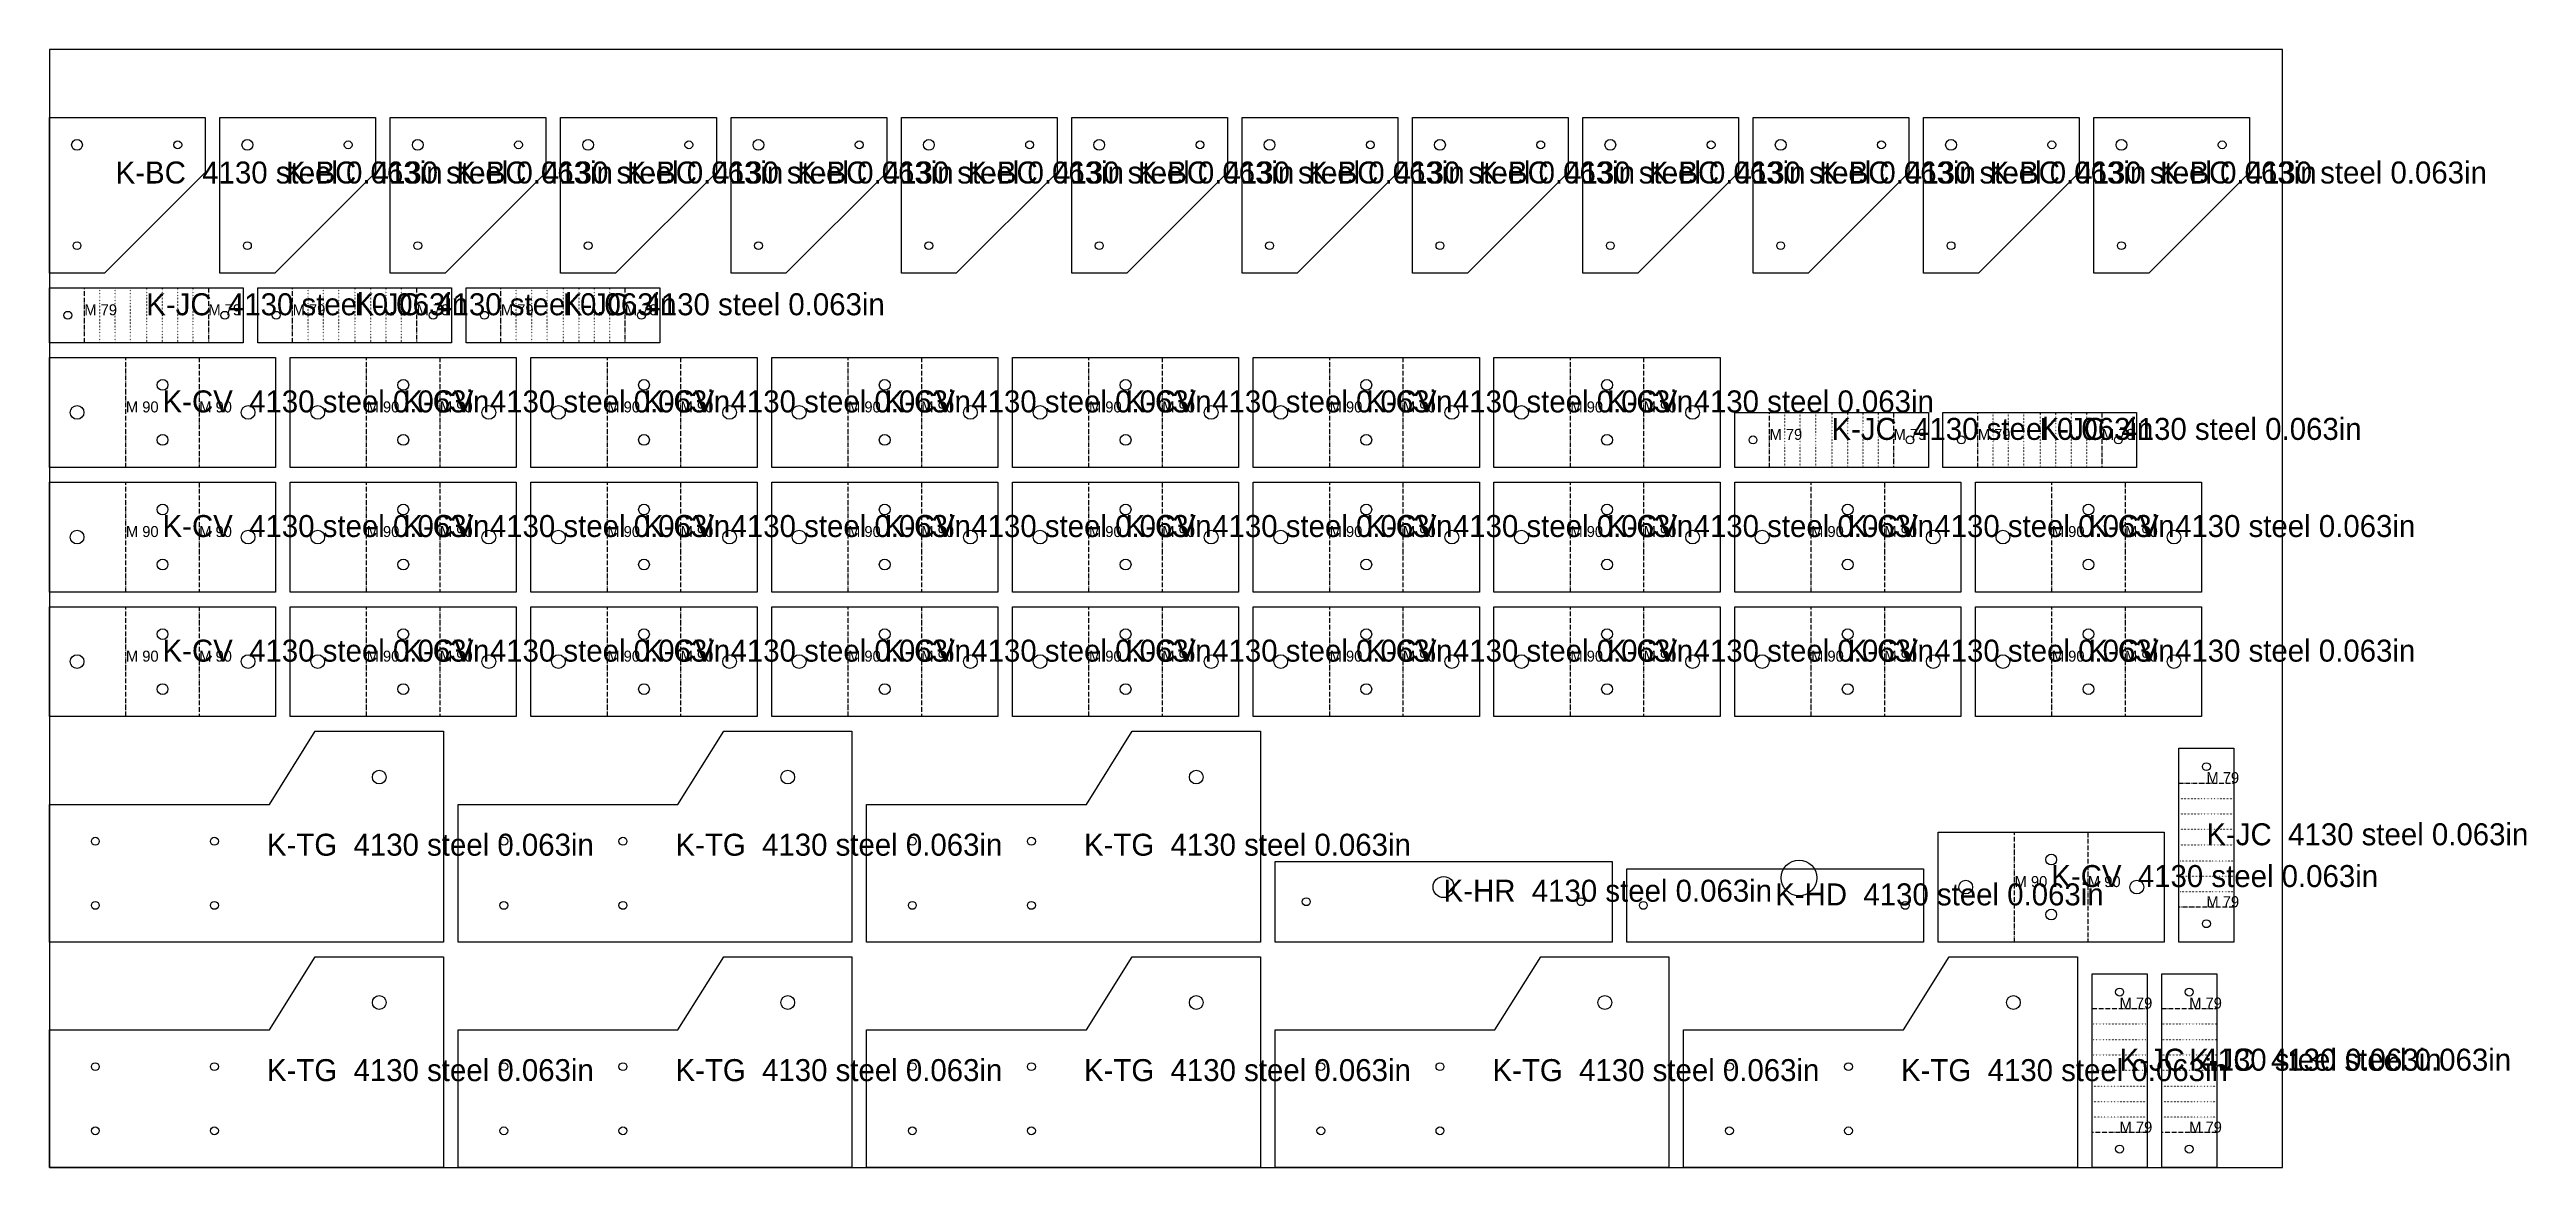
# Model space of a CAD drawing. Header units: millimetres. Extents: x 0 to 1352, y 0 to 610.
import ezdxf

# ---------------------------------------------------------------- set-up
doc = ezdxf.new("R2010")
doc.units = ezdxf.units.MM
doc.linetypes.add('DASHDOT', pattern=[3.556, 2.54, -0.508, 0, -0.508])
doc.linetypes.add('DOT', pattern=[0.508, 0, -0.508])
for name, color, linetype in [('CUT', 7, 'CONTINUOUS'), ('ETCH', 8, 'CONTINUOUS'), ('MOUNTAIN', 5, 'DASHDOT'), ('ROLL', 3, 'DOT')]:
    doc.layers.add(name, color=color, linetype=linetype)

msp = doc.modelspace()

# ---------------------------------------------------------------- linework, layer by layer
at = {"layer": 'CUT'}
for points in [[(0, 573), (85, 573), (85, 543), (30, 488), (0, 488), (0, 573)], [(93, 573), (178, 573), (178, 543), (123, 488), (93, 488), (93, 573)], [(186, 573), (271, 573), (271, 543), (216, 488), (186, 488), (186, 573)], [(279, 573), (364, 573), (364, 543), (309, 488), (279, 488), (279, 573)], [(372, 573), (457, 573), (457, 543), (402, 488), (372, 488), (372, 573)], [(465, 573), (550, 573), (550, 543), (495, 488), (465, 488), (465, 573)], [(558, 573), (643, 573), (643, 543), (588, 488), (558, 488), (558, 573)], [(651, 573), (736, 573), (736, 543), (681, 488), (651, 488), (651, 573)], [(744, 573), (829, 573), (829, 543), (774, 488), (744, 488), (744, 573)], [(837, 573), (922, 573), (922, 543), (867, 488), (837, 488), (837, 573)], [(930, 573), (1015, 573), (1015, 543), (960, 488), (930, 488), (930, 573)], [(1023, 573), (1108, 573), (1108, 543), (1053, 488), (1023, 488), (1023, 573)], [(1116, 573), (1201, 573), (1201, 543), (1146, 488), (1116, 488), (1116, 573)], [(44.2, 480), (53, 480), (53, 480), (105.7, 480), (105.7, 450), (0, 450), (0, 480), (44.2, 480)], [(157.9, 480), (166.7, 480), (166.7, 480), (219.4, 480), (219.4, 450), (113.7, 450), (113.7, 480), (157.9, 480)], [(271.6, 480), (280.4, 480), (280.4, 480), (333.1, 480), (333.1, 450), (227.4, 450), (227.4, 480), (271.6, 480)], [(0, 442), (123.4, 442), (123.4, 382), (0, 382), (0, 442)], [(131.4, 442), (254.8, 442), (254.8, 382), (131.4, 382), (131.4, 442)], [(262.8, 442), (386.2, 442), (386.2, 382), (262.8, 382), (262.8, 442)], [(394.2, 442), (517.7, 442), (517.7, 382), (394.2, 382), (394.2, 442)], [(525.7, 442), (649.1, 442), (649.1, 382), (525.7, 382), (525.7, 442)], [(657.1, 442), (780.5, 442), (780.5, 382), (657.1, 382), (657.1, 442)], [(788.5, 442), (911.9, 442), (911.9, 382), (788.5, 382), (788.5, 442)], [(964.1, 412), (972.9, 412), (972.9, 412), (1025.6, 412), (1025.6, 382), (919.9, 382), (919.9, 412), (964.1, 412)], [(1077.8, 412), (1086.6, 412), (1086.6, 412), (1139.3, 412), (1139.3, 382), (1033.6, 382), (1033.6, 412), (1077.8, 412)], [(0, 374), (123.4, 374), (123.4, 314), (0, 314), (0, 374)], [(131.4, 374), (254.8, 374), (254.8, 314), (131.4, 314), (131.4, 374)], [(262.8, 374), (386.2, 374), (386.2, 314), (262.8, 314), (262.8, 374)], [(394.2, 374), (517.7, 374), (517.7, 314), (394.2, 314), (394.2, 374)], [(525.7, 374), (649.1, 374), (649.1, 314), (525.7, 314), (525.7, 374)], [(657.1, 374), (780.5, 374), (780.5, 314), (657.1, 314), (657.1, 374)], [(788.5, 374), (911.9, 374), (911.9, 314), (788.5, 314), (788.5, 374)], [(919.9, 374), (1043.3, 374), (1043.3, 314), (919.9, 314), (919.9, 374)], [(1051.3, 374), (1174.7, 374), (1174.7, 314), (1051.3, 314), (1051.3, 374)], [(0, 306), (123.4, 306), (123.4, 246), (0, 246), (0, 306)], [(131.4, 306), (254.8, 306), (254.8, 246), (131.4, 246), (131.4, 306)], [(262.8, 306), (386.2, 306), (386.2, 246), (262.8, 246), (262.8, 306)], [(394.2, 306), (517.7, 306), (517.7, 246), (394.2, 246), (394.2, 306)], [(525.7, 306), (649.1, 306), (649.1, 246), (525.7, 246), (525.7, 306)], [(657.1, 306), (780.5, 306), (780.5, 246), (657.1, 246), (657.1, 306)], [(788.5, 306), (911.9, 306), (911.9, 246), (788.5, 246), (788.5, 306)], [(919.9, 306), (1043.3, 306), (1043.3, 246), (919.9, 246), (919.9, 306)], [(1051.3, 306), (1174.7, 306), (1174.7, 246), (1051.3, 246), (1051.3, 306)], [(215, 238), (215, 123), (0, 123), (0, 198), (120, 198), (145, 238), (215, 238)], [(438, 238), (438, 123), (223, 123), (223, 198), (343, 198), (368, 238), (438, 238)], [(661, 238), (661, 123), (446, 123), (446, 198), (566, 198), (591, 238), (661, 238)], [(1162.4, 167.2), (1162.4, 176), (1162.4, 176), (1162.4, 228.7), (1192.4, 228.7), (1192.4, 123), (1162.4, 123), (1162.4, 167.2)], [(1031, 183), (1154.4, 183), (1154.4, 123), (1031, 123), (1031, 183)], [(669, 167), (853, 167), (853, 123), (669, 123), (669, 167)], [(861, 163), (1023, 163), (1023, 123), (861, 123), (861, 163)], [(215, 115), (215, 0), (0, 0), (0, 75), (120, 75), (145, 115), (215, 115)], [(438, 115), (438, 0), (223, 0), (223, 75), (343, 75), (368, 115), (438, 115)], [(661, 115), (661, 0), (446, 0), (446, 75), (566, 75), (591, 115), (661, 115)], [(884, 115), (884, 0), (669, 0), (669, 75), (789, 75), (814, 115), (884, 115)], [(1107, 115), (1107, 0), (892, 0), (892, 75), (1012, 75), (1037, 115), (1107, 115)], [(1115, 44.2), (1115, 53), (1115, 53), (1115, 105.7), (1145, 105.7), (1145, 0), (1115, 0), (1115, 44.2)], [(1153, 44.2), (1153, 53), (1153, 53), (1153, 105.7), (1183, 105.7), (1183, 0), (1153, 0), (1153, 44.2)]]:
    msp.add_lwpolyline(points, close=True, dxfattribs=at)
for centre, radius in [((15, 558), 2.95), ((70, 558), 2.15), ((108, 558), 2.95), ((163, 558), 2.15), ((201, 558), 2.95), ((256, 558), 2.15), ((294, 558), 2.95), ((349, 558), 2.15), ((387, 558), 2.95), ((442, 558), 2.15), ((480, 558), 2.95), ((535, 558), 2.15), ((573, 558), 2.95), ((628, 558), 2.15), ((666, 558), 2.95), ((721, 558), 2.15), ((759, 558), 2.95), ((814, 558), 2.15), ((852, 558), 2.95), ((907, 558), 2.15), ((945, 558), 2.95), ((1000, 558), 2.15), ((1038, 558), 2.95), ((1093, 558), 2.15), ((1131, 558), 2.95), ((1186, 558), 2.15), ((15, 503), 2.15), ((108, 503), 2.15), ((201, 503), 2.15), ((294, 503), 2.15), ((387, 503), 2.15), ((480, 503), 2.15), ((573, 503), 2.15), ((666, 503), 2.15), ((759, 503), 2.15), ((852, 503), 2.15), ((945, 503), 2.15), ((1038, 503), 2.15), ((1131, 503), 2.15), ((10, 465), 2.15), ((95.7, 465), 2.15), ((123.7, 465), 2.15), ((209.4, 465), 2.15), ((237.4, 465), 2.15), ((323.1, 465), 2.15), ((61.7, 427), 2.95), ((193.1, 427), 2.95), ((324.5, 427), 2.95), ((455.9, 427), 2.95), ((587.4, 427), 2.95), ((718.8, 427), 2.95), ((850.2, 427), 2.95), ((15, 412), 3.75), ((108.4, 412), 3.75), ((146.4, 412), 3.75), ((239.8, 412), 3.75), ((277.8, 412), 3.75), ((371.2, 412), 3.75), ((409.2, 412), 3.75), ((502.7, 412), 3.75), ((540.7, 412), 3.75), ((634.1, 412), 3.75), ((672.1, 412), 3.75), ((765.5, 412), 3.75), ((803.5, 412), 3.75), ((896.9, 412), 3.75), ((61.7, 397), 2.95), ((193.1, 397), 2.95), ((324.5, 397), 2.95), ((455.9, 397), 2.95), ((587.4, 397), 2.95), ((718.8, 397), 2.95), ((850.2, 397), 2.95), ((929.9, 397), 2.15), ((1015.6, 397), 2.15), ((1043.6, 397), 2.15), ((1129.3, 397), 2.15), ((61.7, 359), 2.95), ((193.1, 359), 2.95), ((324.5, 359), 2.95), ((455.9, 359), 2.95), ((587.4, 359), 2.95), ((718.8, 359), 2.95), ((850.2, 359), 2.95), ((981.6, 359), 2.95), ((1113, 359), 2.95), ((15, 344), 3.75), ((108.4, 344), 3.75), ((146.4, 344), 3.75), ((239.8, 344), 3.75), ((277.8, 344), 3.75), ((371.2, 344), 3.75), ((409.2, 344), 3.75), ((502.7, 344), 3.75), ((540.7, 344), 3.75), ((634.1, 344), 3.75), ((672.1, 344), 3.75), ((765.5, 344), 3.75), ((803.5, 344), 3.75), ((896.9, 344), 3.75), ((934.9, 344), 3.75), ((1028.3, 344), 3.75), ((1066.3, 344), 3.75), ((1159.7, 344), 3.75), ((61.7, 329), 2.95), ((193.1, 329), 2.95), ((324.5, 329), 2.95), ((455.9, 329), 2.95), ((587.4, 329), 2.95), ((718.8, 329), 2.95), ((850.2, 329), 2.95), ((981.6, 329), 2.95), ((1113, 329), 2.95), ((61.7, 291), 2.95), ((193.1, 291), 2.95), ((324.5, 291), 2.95), ((455.9, 291), 2.95), ((587.4, 291), 2.95), ((718.8, 291), 2.95), ((850.2, 291), 2.95), ((981.6, 291), 2.95), ((1113, 291), 2.95), ((15, 276), 3.75), ((108.4, 276), 3.75), ((146.4, 276), 3.75), ((239.8, 276), 3.75), ((277.8, 276), 3.75), ((371.2, 276), 3.75), ((409.2, 276), 3.75), ((502.7, 276), 3.75), ((540.7, 276), 3.75), ((634.1, 276), 3.75), ((672.1, 276), 3.75), ((765.5, 276), 3.75), ((803.5, 276), 3.75), ((896.9, 276), 3.75), ((934.9, 276), 3.75), ((1028.3, 276), 3.75), ((1066.3, 276), 3.75), ((1159.7, 276), 3.75), ((61.7, 261), 2.95), ((193.1, 261), 2.95), ((324.5, 261), 2.95), ((455.9, 261), 2.95), ((587.4, 261), 2.95), ((718.8, 261), 2.95), ((850.2, 261), 2.95), ((981.6, 261), 2.95), ((1113, 261), 2.95), ((180, 213), 3.75), ((403, 213), 3.75), ((626, 213), 3.75), ((1177.4, 218.7), 2.15), ((25, 178), 2.15), ((90, 178), 2.15), ((248, 178), 2.15), ((313, 178), 2.15), ((471, 178), 2.15), ((536, 178), 2.15), ((955, 158), 9.75), ((1092.7, 168), 2.95), ((761, 153), 5.75), ((1046, 153), 3.75), ((1139.4, 153), 3.75), ((25, 143), 2.15), ((90, 143), 2.15), ((248, 143), 2.15), ((313, 143), 2.15), ((471, 143), 2.15), ((536, 143), 2.15), ((686, 145), 2.15), ((836, 145), 2.15), ((870, 143), 2.15), ((1013, 143), 2.15), ((1092.7, 138), 2.95), ((1177.4, 133), 2.15), ((1130, 95.7), 2.15), ((1168, 95.7), 2.15), ((180, 90), 3.75), ((403, 90), 3.75), ((626, 90), 3.75), ((849, 90), 3.75), ((1072, 90), 3.75), ((25, 55), 2.15), ((90, 55), 2.15), ((248, 55), 2.15), ((313, 55), 2.15), ((471, 55), 2.15), ((536, 55), 2.15), ((694, 55), 2.15), ((759, 55), 2.15), ((917, 55), 2.15), ((982, 55), 2.15), ((25, 20), 2.15), ((90, 20), 2.15), ((248, 20), 2.15), ((313, 20), 2.15), ((471, 20), 2.15), ((536, 20), 2.15), ((694, 20), 2.15), ((759, 20), 2.15), ((917, 20), 2.15), ((982, 20), 2.15), ((1130, 10), 2.15), ((1168, 10), 2.15)]:
    msp.add_circle(centre, radius, dxfattribs=at)
at = {"layer": 'ETCH'}
msp.add_lwpolyline([(0, 0), (1219, 0), (1219, 610), (0, 610)], close=True, dxfattribs=at)
at = {"layer": 'MOUNTAIN'}
for p, q in [((19, 450), (19, 480)), ((86.7, 480), (86.7, 450)), ((132.7, 450), (132.7, 480)), ((200.4, 480), (200.4, 450)), ((246.4, 450), (246.4, 480)), ((314.1, 480), (314.1, 450)), ((41.7, 382), (41.7, 442)), ((81.7, 442), (81.7, 382)), ((173.1, 382), (173.1, 442)), ((213.1, 442), (213.1, 382)), ((304.5, 382), (304.5, 442)), ((344.5, 442), (344.5, 382)), ((435.9, 382), (435.9, 442)), ((475.9, 442), (475.9, 382)), ((567.4, 382), (567.4, 442)), ((607.4, 442), (607.4, 382)), ((698.8, 382), (698.8, 442)), ((738.8, 442), (738.8, 382)), ((830.2, 382), (830.2, 442)), ((870.2, 442), (870.2, 382)), ((938.9, 382), (938.9, 412)), ((1006.6, 412), (1006.6, 382)), ((1052.6, 382), (1052.6, 412)), ((1120.3, 412), (1120.3, 382)), ((41.7, 314), (41.7, 374)), ((81.7, 374), (81.7, 314)), ((173.1, 314), (173.1, 374)), ((213.1, 374), (213.1, 314)), ((304.5, 314), (304.5, 374)), ((344.5, 374), (344.5, 314)), ((435.9, 314), (435.9, 374)), ((475.9, 374), (475.9, 314)), ((567.4, 314), (567.4, 374)), ((607.4, 374), (607.4, 314)), ((698.8, 314), (698.8, 374)), ((738.8, 374), (738.8, 314)), ((830.2, 314), (830.2, 374)), ((870.2, 374), (870.2, 314)), ((961.6, 314), (961.6, 374)), ((1001.6, 374), (1001.6, 314)), ((1093, 314), (1093, 374)), ((1133, 374), (1133, 314)), ((41.7, 246), (41.7, 306)), ((81.7, 306), (81.7, 246)), ((173.1, 246), (173.1, 306)), ((213.1, 306), (213.1, 246)), ((304.5, 246), (304.5, 306)), ((344.5, 306), (344.5, 246)), ((435.9, 246), (435.9, 306)), ((475.9, 306), (475.9, 246)), ((567.4, 246), (567.4, 306)), ((607.4, 306), (607.4, 246)), ((698.8, 246), (698.8, 306)), ((738.8, 306), (738.8, 246)), ((830.2, 246), (830.2, 306)), ((870.2, 306), (870.2, 246)), ((961.6, 246), (961.6, 306)), ((1001.6, 306), (1001.6, 246)), ((1093, 246), (1093, 306)), ((1133, 306), (1133, 246)), ((1162.4, 209.7), (1192.4, 209.7)), ((1072.7, 123), (1072.7, 183)), ((1112.7, 183), (1112.7, 123)), ((1192.4, 142), (1162.4, 142)), ((1115, 86.7), (1145, 86.7)), ((1153, 86.7), (1183, 86.7)), ((1145, 19), (1115, 19)), ((1183, 19), (1153, 19))]:
    msp.add_line(p, q, dxfattribs=at)
at = {"layer": 'ROLL'}
for p, q in [((27.4, 450), (27.4, 480)), ((35.8, 450), (35.8, 480)), ((44.2, 450), (44.2, 480)), ((53, 480), (53, 450)), ((61.5, 480), (61.5, 450)), ((69.9, 480), (69.9, 450)), ((78.3, 480), (78.3, 450)), ((141.1, 450), (141.1, 480)), ((149.5, 450), (149.5, 480)), ((157.9, 450), (157.9, 480)), ((166.7, 480), (166.7, 450)), ((175.2, 480), (175.2, 450)), ((183.6, 480), (183.6, 450)), ((192, 480), (192, 450)), ((254.8, 450), (254.8, 480)), ((263.2, 450), (263.2, 480)), ((271.6, 450), (271.6, 480)), ((280.4, 480), (280.4, 450)), ((288.9, 480), (288.9, 450)), ((297.3, 480), (297.3, 450)), ((305.7, 480), (305.7, 450)), ((947.3, 382), (947.3, 412)), ((955.7, 382), (955.7, 412)), ((964.1, 382), (964.1, 412)), ((972.9, 412), (972.9, 382)), ((981.4, 412), (981.4, 382)), ((989.8, 412), (989.8, 382)), ((998.2, 412), (998.2, 382)), ((1061, 382), (1061, 412)), ((1069.4, 382), (1069.4, 412)), ((1077.8, 382), (1077.8, 412)), ((1086.6, 412), (1086.6, 382)), ((1095.1, 412), (1095.1, 382)), ((1103.5, 412), (1103.5, 382)), ((1111.9, 412), (1111.9, 382)), ((1162.4, 201.3), (1192.4, 201.3)), ((1162.4, 192.9), (1192.4, 192.9)), ((1162.4, 184.5), (1192.4, 184.5)), ((1162.4, 176), (1192.4, 176)), ((1192.4, 167.2), (1162.4, 167.2)), ((1192.4, 158.8), (1162.4, 158.8)), ((1192.4, 150.4), (1162.4, 150.4)), ((1115, 78.3), (1145, 78.3)), ((1115, 69.9), (1145, 69.9)), ((1153, 78.3), (1183, 78.3)), ((1153, 69.9), (1183, 69.9)), ((1115, 61.5), (1145, 61.5)), ((1153, 61.5), (1183, 61.5)), ((1115, 53), (1145, 53)), ((1145, 44.2), (1115, 44.2)), ((1153, 53), (1183, 53)), ((1183, 44.2), (1153, 44.2)), ((1145, 35.8), (1115, 35.8)), ((1145, 27.4), (1115, 27.4)), ((1183, 35.8), (1153, 35.8)), ((1183, 27.4), (1153, 27.4))]:
    msp.add_line(p, q, dxfattribs=at)

# ---------------------------------------------------------------- texts
at = {"layer": 'ETCH'}
for s, height, p in [('K-BC  4130 steel 0.063in', 12, (36.1, 536.9)), ('K-BC  4130 steel 0.063in', 12, (129.1, 536.9)), ('K-BC  4130 steel 0.063in', 12, (222.1, 536.9)), ('K-BC  4130 steel 0.063in', 12, (315.1, 536.9)), ('K-BC  4130 steel 0.063in', 12, (408.1, 536.9)), ('K-BC  4130 steel 0.063in', 12, (501.1, 536.9)), ('K-BC  4130 steel 0.063in', 12, (594.1, 536.9)), ('K-BC  4130 steel 0.063in', 12, (687.1, 536.9)), ('K-BC  4130 steel 0.063in', 12, (780.1, 536.9)), ('K-BC  4130 steel 0.063in', 12, (873.1, 536.9)), ('K-BC  4130 steel 0.063in', 12, (966.1, 536.9)), ('K-BC  4130 steel 0.063in', 12, (1059.1, 536.9)), ('K-BC  4130 steel 0.063in', 12, (1152.1, 536.9)), ('K-JC  4130 steel 0.063in', 12, (52.8, 465)), ('K-JC  4130 steel 0.063in', 12, (166.5, 465)), ('K-JC  4130 steel 0.063in', 12, (280.2, 465)), ('M 79', 6, (19, 465)), ('M 79', 6, (86.7, 465)), ('M 79', 6, (132.7, 465)), ('M 79', 6, (200.4, 465)), ('M 79', 6, (246.4, 465)), ('M 79', 6, (314.1, 465)), ('K-CV  4130 steel 0.063in', 12, (61.7, 412)), ('K-CV  4130 steel 0.063in', 12, (193.1, 412)), ('K-CV  4130 steel 0.063in', 12, (324.5, 412)), ('K-CV  4130 steel 0.063in', 12, (455.9, 412)), ('K-CV  4130 steel 0.063in', 12, (587.4, 412)), ('K-CV  4130 steel 0.063in', 12, (718.8, 412)), ('K-CV  4130 steel 0.063in', 12, (850.2, 412)), ('M 90', 6, (41.7, 412)), ('M 90', 6, (81.7, 412)), ('M 90', 6, (173.1, 412)), ('M 90', 6, (213.1, 412)), ('M 90', 6, (304.5, 412)), ('M 90', 6, (344.5, 412)), ('M 90', 6, (435.9, 412)), ('M 90', 6, (475.9, 412)), ('M 90', 6, (567.4, 412)), ('M 90', 6, (607.4, 412)), ('M 90', 6, (698.8, 412)), ('M 90', 6, (738.8, 412)), ('M 90', 6, (830.2, 412)), ('M 90', 6, (870.2, 412)), ('K-JC  4130 steel 0.063in', 12, (972.7, 397)), ('K-JC  4130 steel 0.063in', 12, (1086.4, 397)), ('M 79', 6, (938.9, 397)), ('M 79', 6, (1006.6, 397)), ('M 79', 6, (1052.6, 397)), ('M 79', 6, (1120.3, 397)), ('K-CV  4130 steel 0.063in', 12, (61.7, 344)), ('K-CV  4130 steel 0.063in', 12, (193.1, 344)), ('K-CV  4130 steel 0.063in', 12, (324.5, 344)), ('K-CV  4130 steel 0.063in', 12, (455.9, 344)), ('K-CV  4130 steel 0.063in', 12, (587.4, 344)), ('K-CV  4130 steel 0.063in', 12, (718.8, 344)), ('K-CV  4130 steel 0.063in', 12, (850.2, 344)), ('K-CV  4130 steel 0.063in', 12, (981.6, 344)), ('K-CV  4130 steel 0.063in', 12, (1113, 344)), ('M 90', 6, (41.7, 344)), ('M 90', 6, (81.7, 344)), ('M 90', 6, (173.1, 344)), ('M 90', 6, (213.1, 344)), ('M 90', 6, (304.5, 344)), ('M 90', 6, (344.5, 344)), ('M 90', 6, (435.9, 344)), ('M 90', 6, (475.9, 344)), ('M 90', 6, (567.4, 344)), ('M 90', 6, (607.4, 344)), ('M 90', 6, (698.8, 344)), ('M 90', 6, (738.8, 344)), ('M 90', 6, (830.2, 344)), ('M 90', 6, (870.2, 344)), ('M 90', 6, (961.6, 344)), ('M 90', 6, (1001.6, 344)), ('M 90', 6, (1093, 344)), ('M 90', 6, (1133, 344)), ('K-CV  4130 steel 0.063in', 12, (61.7, 276)), ('K-CV  4130 steel 0.063in', 12, (193.1, 276)), ('K-CV  4130 steel 0.063in', 12, (324.5, 276)), ('K-CV  4130 steel 0.063in', 12, (455.9, 276)), ('K-CV  4130 steel 0.063in', 12, (587.4, 276)), ('K-CV  4130 steel 0.063in', 12, (718.8, 276)), ('K-CV  4130 steel 0.063in', 12, (850.2, 276)), ('K-CV  4130 steel 0.063in', 12, (981.6, 276)), ('K-CV  4130 steel 0.063in', 12, (1113, 276)), ('M 90', 6, (41.7, 276)), ('M 90', 6, (81.7, 276)), ('M 90', 6, (173.1, 276)), ('M 90', 6, (213.1, 276)), ('M 90', 6, (304.5, 276)), ('M 90', 6, (344.5, 276)), ('M 90', 6, (435.9, 276)), ('M 90', 6, (475.9, 276)), ('M 90', 6, (567.4, 276)), ('M 90', 6, (607.4, 276)), ('M 90', 6, (698.8, 276)), ('M 90', 6, (738.8, 276)), ('M 90', 6, (830.2, 276)), ('M 90', 6, (870.2, 276)), ('M 90', 6, (961.6, 276)), ('M 90', 6, (1001.6, 276)), ('M 90', 6, (1093, 276)), ('M 90', 6, (1133, 276)), ('M 79', 6, (1177.4, 209.7)), ('K-TG  4130 steel 0.063in', 12, (118.7, 170.1)), ('K-TG  4130 steel 0.063in', 12, (341.7, 170.1)), ('K-TG  4130 steel 0.063in', 12, (564.7, 170.1)), ('K-JC  4130 steel 0.063in', 12, (1177.4, 175.8)), ('K-CV  4130 steel 0.063in', 12, (1092.7, 153)), ('K-HR  4130 steel 0.063in', 12, (761, 145)), ('K-HD  4130 steel 0.063in', 12, (942, 143)), ('M 90', 6, (1072.7, 153)), ('M 90', 6, (1112.7, 153)), ('M 79', 6, (1177.4, 142)), ('M 79', 6, (1130, 86.7)), ('M 79', 6, (1168, 86.7)), ('K-TG  4130 steel 0.063in', 12, (118.7, 47.1)), ('K-TG  4130 steel 0.063in', 12, (341.7, 47.1)), ('K-TG  4130 steel 0.063in', 12, (564.7, 47.1)), ('K-TG  4130 steel 0.063in', 12, (787.7, 47.1)), ('K-TG  4130 steel 0.063in', 12, (1010.7, 47.1)), ('K-JC  4130 steel 0.063in', 12, (1130, 52.8)), ('K-JC  4130 steel 0.063in', 12, (1168, 52.8)), ('M 79', 6, (1130, 19)), ('M 79', 6, (1168, 19))]:
    msp.add_text(s, height=height, dxfattribs=at).set_placement(p)

doc.saveas('drawing.dxf')
